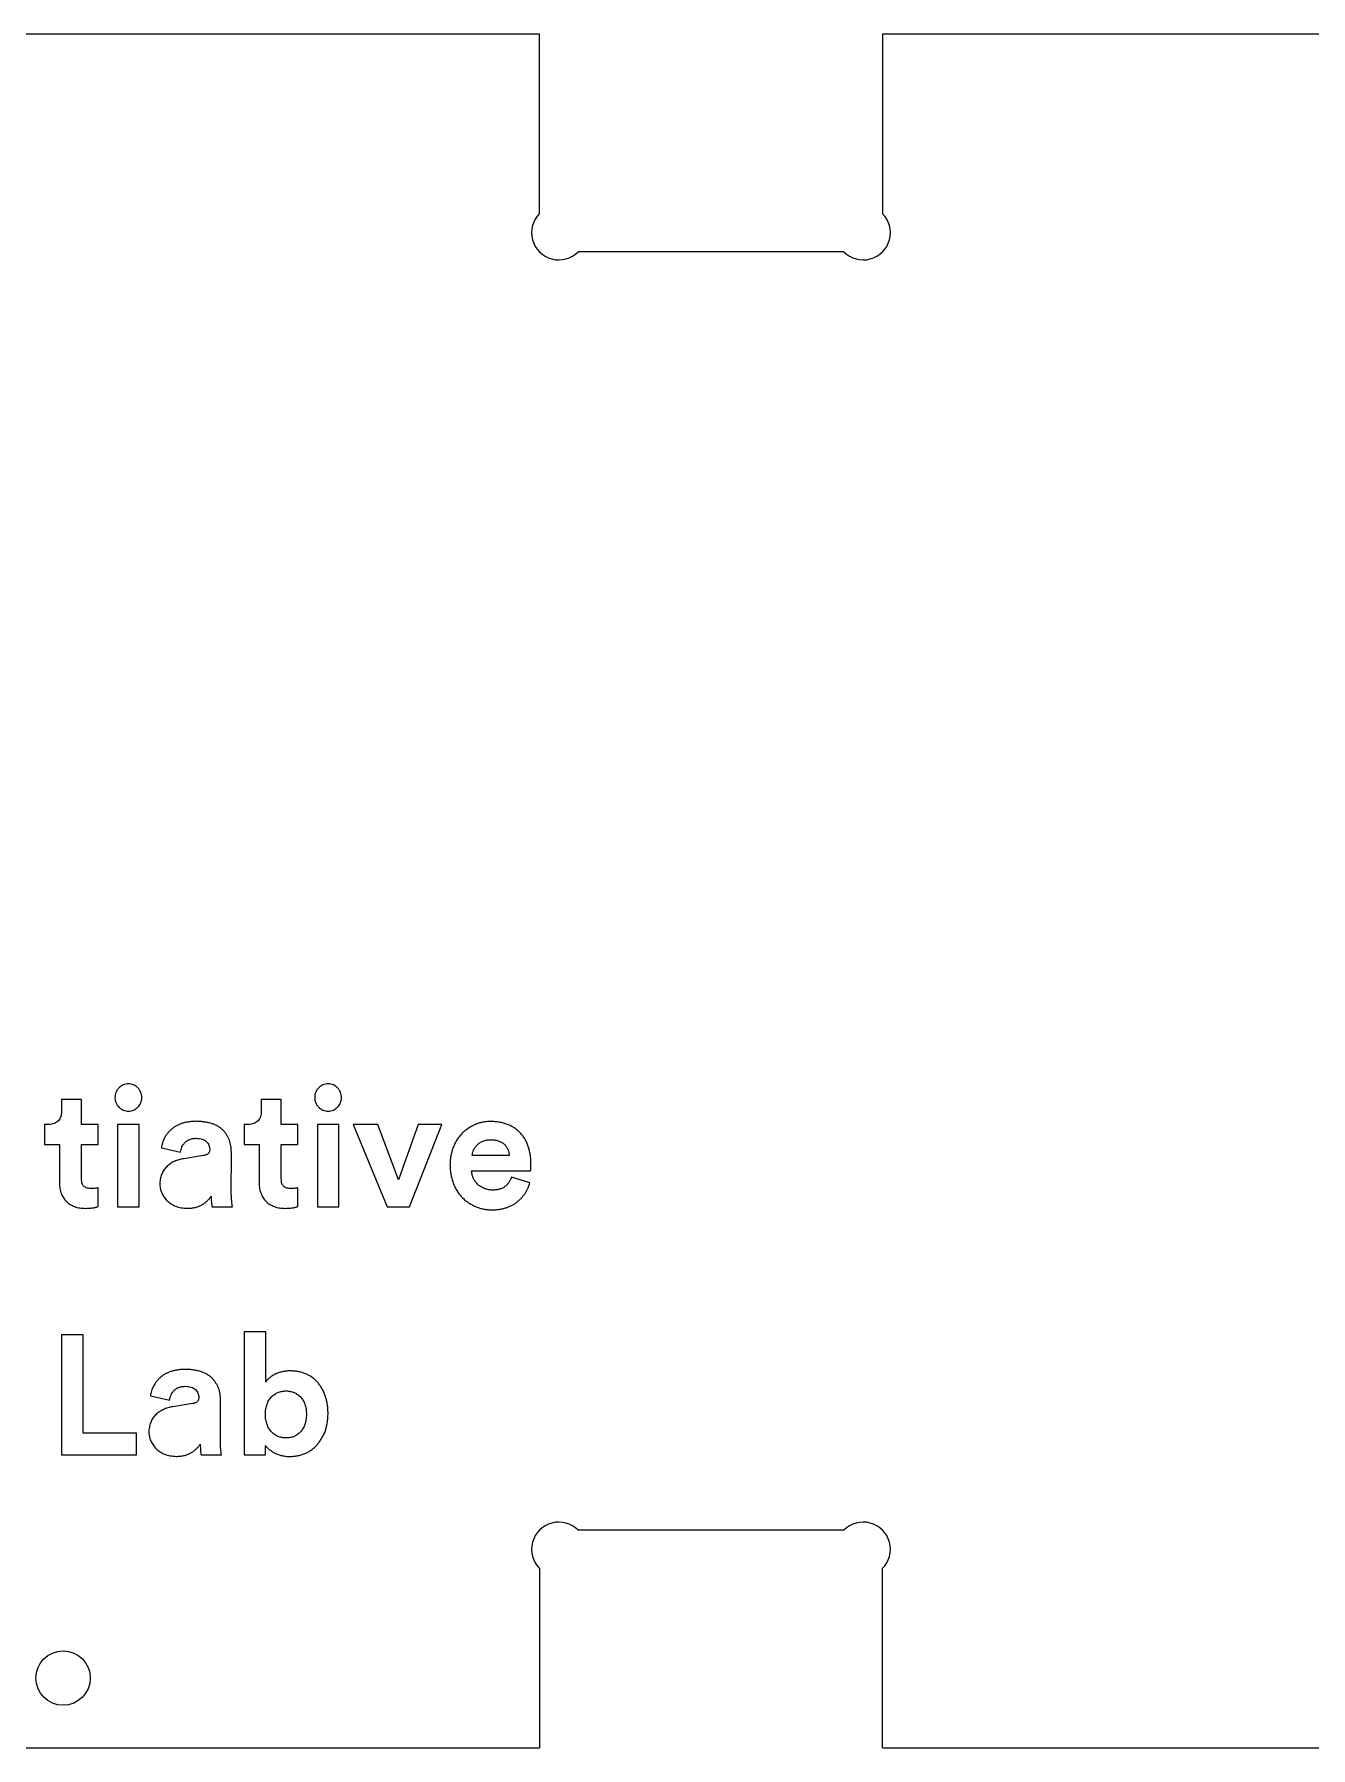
# Model space of a CAD drawing. Header units: inches. Extents: x 0 to 11.8, y 0 to 2.
# Drawn here: x 1.388 to 2.854, y 0 to 1.969 of the extents above; entities that cross this region are included whole.
import ezdxf

# ---------------------------------------------------------------- set-up
doc = ezdxf.new("R2010")
doc.units = ezdxf.units.IN
doc.header["$MEASUREMENT"] = 0

msp = doc.modelspace()

# ---------------------------------------------------------------- linework, layer by layer
at = {"color": 7, "linetype": 'Continuous', "lineweight": 25}
for p, q in [((1.9685, 1.9685), (0.25, 1.9685)), ((1.9685, 1.7627), (1.9685, 1.9685)), ((5.7087, 1.9685), (2.3622, 1.9685)), ((2.3622, 1.9685), (2.3622, 1.7627)), ((2.318, 1.7185), (2.0127, 1.7185)), ((1.4192, 0.7448), (1.4192, 0.7313)), ((1.4423, 0.7448), (1.4192, 0.7448)), ((1.4423, 0.716), (1.4423, 0.7448)), ((1.4806, 0.7468), (1.4806, 0.7468)), ((1.6486, 0.7448), (1.6486, 0.7313)), ((1.6717, 0.7448), (1.6486, 0.7448)), ((1.6717, 0.716), (1.6717, 0.7448)), ((1.7101, 0.7468), (1.7101, 0.7468)), ((1.4045, 0.716), (1.3997, 0.716)), ((1.3997, 0.716), (1.3997, 0.6931)), ((1.4615, 0.716), (1.4423, 0.716)), ((1.4615, 0.6931), (1.4615, 0.716)), ((1.5086, 0.7161), (1.4837, 0.7161)), ((1.4837, 0.7161), (1.4837, 0.6213)), ((1.5086, 0.6213), (1.5086, 0.7161)), ((1.6339, 0.716), (1.6291, 0.716)), ((1.6291, 0.716), (1.6291, 0.6931)), ((1.6909, 0.716), (1.6717, 0.716)), ((1.6909, 0.6931), (1.6909, 0.716)), ((1.738, 0.7161), (1.7132, 0.7161)), ((1.7132, 0.7161), (1.7132, 0.6213)), ((1.738, 0.6213), (1.738, 0.7161)), ((1.7827, 0.7161), (1.7544, 0.7161)), ((1.7544, 0.7161), (1.7933, 0.6213)), ((1.8063, 0.6525), (1.7827, 0.7161)), ((1.829, 0.7161), (1.8063, 0.6525)), ((1.8191, 0.6213), (1.8561, 0.7161)), ((1.8561, 0.7161), (1.829, 0.7161)), ((1.3997, 0.6931), (1.4169, 0.6931)), ((1.4169, 0.6931), (1.4169, 0.649)), ((1.4423, 0.6534), (1.4423, 0.6931)), ((1.4423, 0.6931), (1.4615, 0.6931)), ((1.534, 0.6892), (1.5561, 0.6842)), ((1.6291, 0.6931), (1.6463, 0.6931)), ((1.6463, 0.6931), (1.6463, 0.649)), ((1.6717, 0.6534), (1.6717, 0.6931)), ((1.6717, 0.6931), (1.6909, 0.6931)), ((1.5825, 0.6803), (1.5597, 0.6767)), ((1.6143, 0.6358), (1.6144, 0.6842)), ((1.9336, 0.6802), (1.891, 0.6802)), ((1.8904, 0.6626), (1.9581, 0.6626)), ((1.9572, 0.6488), (1.9361, 0.6553)), ((1.4614, 0.622), (1.4615, 0.6433)), ((1.6909, 0.622), (1.6909, 0.6433)), ((1.4837, 0.6213), (1.5086, 0.6213)), ((1.5922, 0.6215), (1.6155, 0.6215)), ((1.7132, 0.6213), (1.738, 0.6213)), ((1.7933, 0.6213), (1.8191, 0.6213)), ((1.4441, 0.4742), (1.4192, 0.4742)), ((1.4192, 0.4742), (1.4192, 0.3364)), ((1.4441, 0.3613), (1.4441, 0.4742)), ((1.6538, 0.4778), (1.6289, 0.4778)), ((1.6289, 0.4778), (1.6289, 0.3364)), ((1.6538, 0.42), (1.6538, 0.4778)), ((1.5214, 0.4042), (1.5435, 0.3992)), ((1.5699, 0.3954), (1.5471, 0.3918)), ((1.6018, 0.3508), (1.6018, 0.3992)), ((1.7006, 0.383), (1.7006, 0.383)), ((1.5053, 0.3613), (1.4441, 0.3613)), ((1.5053, 0.3364), (1.5053, 0.3613)), ((1.4192, 0.3364), (1.5053, 0.3364)), ((1.5796, 0.3365), (1.603, 0.3365)), ((1.6289, 0.3364), (1.6534, 0.3364)), ((1.6534, 0.3364), (1.6534, 0.3473)), ((2.318, 0.25), (2.0127, 0.25)), ((1.9685, 0.2058), (1.9685, 0)), ((2.3622, 0), (2.3622, 0.2058)), ((1.1811, 0), (1.9685, 0)), ((2.3622, 0), (5.7087, 0))]:
    msp.add_line(p, q, dxfattribs=at)
msp.add_circle((1.4211, 0.08), 0.0312, dxfattribs=at)
for centre, start, end in [((1.9905, 1.7405), 134.7488, 315.2512), ((2.3402, 1.7405), 224.7488, 45.2512), ((1.9905, 0.228), 44.7488, 225.2512), ((2.3402, 0.228), 314.7488, 135.2512)]:
    msp.add_arc(centre, 0.0312, start, end, dxfattribs=at)
for points, knots in [([(1.4961, 0.7627), (1.495, 0.7626), (1.493, 0.7625), (1.4901, 0.7615), (1.4874, 0.7601), (1.4851, 0.7581), (1.4832, 0.7557), (1.4818, 0.753), (1.4808, 0.75), (1.4807, 0.7479), (1.4806, 0.7468)], [0, 0, 0, 0, 0.127529, 0.248549, 0.369704, 0.493727, 0.618782, 0.741408, 0.866791, 1, 1, 1, 1]), ([(1.5115, 0.7468), (1.5114, 0.7479), (1.5113, 0.75), (1.5104, 0.753), (1.509, 0.7557), (1.5071, 0.7581), (1.5048, 0.7601), (1.5021, 0.7615), (1.4992, 0.7625), (1.4971, 0.7626), (1.4961, 0.7627)], [0, 0, 0, 0, 0.132931, 0.257408, 0.379779, 0.503858, 0.627623, 0.747527, 0.87047, 1, 1, 1, 1]), ([(1.7255, 0.7627), (1.7245, 0.7626), (1.7224, 0.7625), (1.7195, 0.7615), (1.7169, 0.7601), (1.7146, 0.7581), (1.7126, 0.7557), (1.7112, 0.753), (1.7103, 0.75), (1.7101, 0.7479), (1.7101, 0.7468)], [0, 0, 0, 0, 0.127529, 0.248549, 0.369704, 0.493727, 0.618782, 0.741408, 0.866791, 1, 1, 1, 1]), ([(1.7409, 0.7468), (1.7409, 0.7479), (1.7407, 0.75), (1.7399, 0.753), (1.7384, 0.7557), (1.7365, 0.7581), (1.7342, 0.7601), (1.7316, 0.7615), (1.7286, 0.7625), (1.7266, 0.7626), (1.7255, 0.7627)], [0, 0, 0, 0, 0.132931, 0.257408, 0.379779, 0.503858, 0.627623, 0.747527, 0.87047, 1, 1, 1, 1]), ([(1.4192, 0.7313), (1.4192, 0.7302), (1.4191, 0.7282), (1.4184, 0.7252), (1.4173, 0.7226), (1.4157, 0.7203), (1.4136, 0.7184), (1.411, 0.717), (1.4079, 0.7161), (1.4057, 0.716), (1.4045, 0.716)], [0, 0, 0, 0, 0.132538, 0.254408, 0.371335, 0.48611, 0.6016, 0.721515, 0.852477, 1, 1, 1, 1]), ([(1.4806, 0.7468), (1.4807, 0.7458), (1.4808, 0.7437), (1.4818, 0.7409), (1.4832, 0.7382), (1.4851, 0.7359), (1.4875, 0.7339), (1.4901, 0.7325), (1.493, 0.7316), (1.495, 0.7314), (1.4961, 0.7314)], [0, 0, 0, 0, 0.130314, 0.253025, 0.37532, 0.500332, 0.625345, 0.748193, 0.870559, 1, 1, 1, 1]), ([(1.4961, 0.7314), (1.4971, 0.7314), (1.4992, 0.7316), (1.5021, 0.7325), (1.5048, 0.734), (1.5071, 0.7359), (1.509, 0.7382), (1.5104, 0.7408), (1.5113, 0.7438), (1.5114, 0.7458), (1.5115, 0.7468)], [0, 0, 0, 0, 0.131599, 0.256047, 0.377749, 0.502626, 0.626767, 0.748929, 0.870829, 1, 1, 1, 1]), ([(1.6486, 0.7313), (1.6486, 0.7302), (1.6485, 0.7282), (1.6479, 0.7252), (1.6467, 0.7226), (1.6451, 0.7203), (1.6431, 0.7184), (1.6404, 0.717), (1.6373, 0.7161), (1.6351, 0.716), (1.6339, 0.716)], [0, 0, 0, 0, 0.132538, 0.254408, 0.371335, 0.48611, 0.6016, 0.721515, 0.852477, 1, 1, 1, 1]), ([(1.7101, 0.7468), (1.7101, 0.7458), (1.7103, 0.7437), (1.7112, 0.7409), (1.7126, 0.7382), (1.7146, 0.7359), (1.7169, 0.7339), (1.7195, 0.7325), (1.7224, 0.7316), (1.7245, 0.7314), (1.7255, 0.7314)], [0, 0, 0, 0, 0.130314, 0.253025, 0.37532, 0.500332, 0.625345, 0.748193, 0.870559, 1, 1, 1, 1]), ([(1.7255, 0.7314), (1.7266, 0.7314), (1.7286, 0.7316), (1.7316, 0.7325), (1.7342, 0.734), (1.7365, 0.7359), (1.7384, 0.7382), (1.7398, 0.7408), (1.7407, 0.7438), (1.7409, 0.7458), (1.7409, 0.7468)], [0, 0, 0, 0, 0.131599, 0.256047, 0.377749, 0.502626, 0.626767, 0.748929, 0.870829, 1, 1, 1, 1]), ([(1.5736, 0.7197), (1.5721, 0.7196), (1.5692, 0.7195), (1.5649, 0.7189), (1.5609, 0.7182), (1.5572, 0.7171), (1.5537, 0.7158), (1.5506, 0.7141), (1.5476, 0.7123), (1.545, 0.7101), (1.5427, 0.7078), (1.5406, 0.7054), (1.5388, 0.7029), (1.5373, 0.7003), (1.5361, 0.6976), (1.5351, 0.6949), (1.5343, 0.6921), (1.5341, 0.6901), (1.534, 0.6892)], [0, 0, 0, 0, 0.082636, 0.160148, 0.234363, 0.304323, 0.371569, 0.435575, 0.498584, 0.560078, 0.620222, 0.677675, 0.733507, 0.787662, 0.840984, 0.893985, 0.946483, 1, 1, 1, 1]), ([(1.6144, 0.6842), (1.6143, 0.6854), (1.6143, 0.6878), (1.6139, 0.6913), (1.6132, 0.6947), (1.6122, 0.6979), (1.6109, 0.701), (1.6093, 0.7039), (1.6073, 0.7066), (1.6051, 0.7093), (1.6025, 0.7116), (1.5996, 0.7137), (1.5962, 0.7155), (1.5924, 0.717), (1.5883, 0.7181), (1.5837, 0.7189), (1.5788, 0.7195), (1.5754, 0.7196), (1.5736, 0.7197)], [0, 0, 0, 0, 0.059519, 0.117307, 0.173181, 0.228111, 0.282218, 0.335879, 0.390512, 0.446135, 0.502922, 0.561477, 0.623257, 0.688351, 0.758355, 0.833007, 0.91375, 1, 1, 1, 1]), ([(1.9119, 0.7195), (1.9104, 0.7194), (1.9073, 0.7193), (1.9028, 0.7186), (1.8985, 0.7175), (1.8944, 0.716), (1.8904, 0.7141), (1.8866, 0.7117), (1.8829, 0.709), (1.8795, 0.7059), (1.8763, 0.7024), (1.8736, 0.6986), (1.8712, 0.6946), (1.8693, 0.6901), (1.8677, 0.6855), (1.8665, 0.6805), (1.8658, 0.6752), (1.8656, 0.6716), (1.8655, 0.6697)], [0, 0, 0, 0, 0.0614866, 0.1209398, 0.1796759, 0.2375775, 0.2957887, 0.3543814, 0.4140561, 0.4755616, 0.5375894, 0.5992681, 0.6614115, 0.7244797, 0.7896038, 0.8567789, 0.9266356, 1, 1, 1, 1]), ([(1.9585, 0.6705), (1.9584, 0.6724), (1.9584, 0.676), (1.9578, 0.6812), (1.9568, 0.6862), (1.9554, 0.6909), (1.9537, 0.6952), (1.9516, 0.6993), (1.9491, 0.703), (1.9463, 0.7064), (1.9431, 0.7094), (1.9395, 0.7121), (1.9357, 0.7143), (1.9316, 0.7162), (1.9271, 0.7176), (1.9223, 0.7187), (1.9172, 0.7193), (1.9137, 0.7194), (1.9119, 0.7195)], [0, 0, 0, 0, 0.072853, 0.141688, 0.207689, 0.270549, 0.331616, 0.390683, 0.448716, 0.506606, 0.56405, 0.621482, 0.6792, 0.738144, 0.799225, 0.862946, 0.929689, 1, 1, 1, 1]), ([(1.5561, 0.6842), (1.5562, 0.6852), (1.5565, 0.6873), (1.5575, 0.6903), (1.5591, 0.693), (1.561, 0.6955), (1.5635, 0.6975), (1.5665, 0.699), (1.57, 0.6999), (1.5725, 0.7001), (1.5738, 0.7002)], [0, 0, 0, 0, 0.12164, 0.240406, 0.355483, 0.474273, 0.594551, 0.719918, 0.852318, 1, 1, 1, 1]), ([(1.5738, 0.7002), (1.575, 0.7001), (1.5774, 0.7), (1.5806, 0.6993), (1.5834, 0.6981), (1.5856, 0.6965), (1.5874, 0.6945), (1.5886, 0.6923), (1.5894, 0.6899), (1.5894, 0.6882), (1.5895, 0.6873)], [0, 0, 0, 0, 0.162779, 0.307758, 0.436607, 0.5554, 0.668648, 0.777095, 0.88522, 1, 1, 1, 1]), ([(1.891, 0.6802), (1.8911, 0.6813), (1.8914, 0.6835), (1.8926, 0.6868), (1.8944, 0.6898), (1.8964, 0.6922), (1.8983, 0.6939), (1.8998, 0.6951), (1.9016, 0.6961), (1.9034, 0.6969), (1.9055, 0.6976), (1.9076, 0.6981), (1.9099, 0.6984), (1.9115, 0.6985), (1.9123, 0.6985)], [0, 0, 0, 0, 0.107726, 0.216489, 0.330075, 0.450904, 0.513654, 0.576989, 0.640621, 0.707041, 0.774567, 0.846114, 0.921097, 1, 1, 1, 1]), ([(1.9123, 0.6985), (1.9132, 0.6985), (1.9149, 0.6984), (1.9174, 0.6981), (1.9197, 0.6976), (1.9218, 0.697), (1.9237, 0.6962), (1.9254, 0.6953), (1.927, 0.6942), (1.9288, 0.6925), (1.9307, 0.6901), (1.9323, 0.687), (1.9334, 0.6837), (1.9335, 0.6814), (1.9336, 0.6802)], [0, 0, 0, 0, 0.0845939, 0.1634553, 0.2370524, 0.3065548, 0.3731107, 0.4352107, 0.4951663, 0.5549303, 0.6695033, 0.7792973, 0.888151, 1, 1, 1, 1]), ([(1.5597, 0.6767), (1.5587, 0.6766), (1.5568, 0.6762), (1.554, 0.6755), (1.5514, 0.6746), (1.5489, 0.6736), (1.5465, 0.6723), (1.5442, 0.6709), (1.5421, 0.6693), (1.5401, 0.6675), (1.5383, 0.6656), (1.5367, 0.6634), (1.5353, 0.6611), (1.5342, 0.6586), (1.5333, 0.6559), (1.5327, 0.6531), (1.5323, 0.6503), (1.5322, 0.6486), (1.5322, 0.6478)], [0, 0, 0, 0, 0.0659853, 0.1295292, 0.1915624, 0.2527893, 0.3130659, 0.372191, 0.43173, 0.4912194, 0.5506295, 0.6097945, 0.6702013, 0.7311001, 0.7939261, 0.8594571, 0.9277932, 0.9785737, 0.9785737, 0.9785737, 0.9785737]), ([(1.5895, 0.6873), (1.5895, 0.6869), (1.5895, 0.6861), (1.5892, 0.6849), (1.5887, 0.6838), (1.588, 0.6828), (1.587, 0.6819), (1.5858, 0.6812), (1.5842, 0.6807), (1.5831, 0.6804), (1.5825, 0.6803)], [0, 0, 0, 0, 0.112389, 0.222554, 0.328778, 0.439179, 0.556583, 0.683501, 0.832832, 1, 1, 1, 1]), ([(1.8655, 0.6697), (1.8656, 0.6678), (1.8658, 0.6639), (1.8666, 0.6582), (1.8677, 0.6529), (1.8694, 0.648), (1.8714, 0.6433), (1.8739, 0.6391), (1.8767, 0.6351), (1.88, 0.6316), (1.8836, 0.6284), (1.8874, 0.6256), (1.8914, 0.6233), (1.8956, 0.6214), (1.9, 0.6198), (1.9045, 0.6188), (1.9093, 0.6181), (1.9126, 0.618), (1.9142, 0.6179)], [0, 0, 0, 0, 0.075045, 0.146414, 0.214158, 0.27966, 0.342648, 0.40411, 0.465025, 0.525751, 0.58603, 0.644696, 0.702716, 0.760634, 0.818356, 0.877297, 0.937674, 1, 1, 1, 1]), ([(1.9581, 0.6626), (1.9581, 0.6627), (1.9582, 0.663), (1.9582, 0.6635), (1.9582, 0.6643), (1.9584, 0.6658), (1.9585, 0.6679), (1.9585, 0.6696), (1.9585, 0.6705)], [0, 0, 0, 0, 0.037185, 0.111506, 0.21074, 0.345491, 0.657079, 1, 1, 1, 1]), ([(1.4535, 0.6425), (1.4526, 0.6425), (1.451, 0.6425), (1.4487, 0.6429), (1.4467, 0.6437), (1.445, 0.6448), (1.4438, 0.6463), (1.4429, 0.6483), (1.4424, 0.6507), (1.4423, 0.6525), (1.4423, 0.6534)], [0, 0, 0, 0, 0.143301, 0.268896, 0.382961, 0.488421, 0.594465, 0.710159, 0.844242, 1, 1, 1, 1]), ([(1.6829, 0.6425), (1.6821, 0.6425), (1.6804, 0.6425), (1.6781, 0.6429), (1.6762, 0.6437), (1.6745, 0.6448), (1.6732, 0.6463), (1.6723, 0.6483), (1.6718, 0.6507), (1.6718, 0.6525), (1.6717, 0.6534)], [0, 0, 0, 0, 0.143301, 0.268896, 0.382961, 0.488421, 0.594465, 0.710159, 0.844242, 1, 1, 1, 1]), ([(1.9144, 0.6406), (1.9136, 0.6407), (1.912, 0.6407), (1.9097, 0.641), (1.9075, 0.6416), (1.9054, 0.6422), (1.9033, 0.6431), (1.9014, 0.6442), (1.8995, 0.6454), (1.8978, 0.6468), (1.8962, 0.6484), (1.8948, 0.6501), (1.8936, 0.6519), (1.8925, 0.6538), (1.8917, 0.6558), (1.8911, 0.658), (1.8906, 0.6602), (1.8905, 0.6618), (1.8904, 0.6626)], [0, 0, 0, 0, 0.067061, 0.132238, 0.195312, 0.257355, 0.319094, 0.380415, 0.441518, 0.503521, 0.565725, 0.626525, 0.686547, 0.746811, 0.807235, 0.869794, 0.933461, 1, 1, 1, 1]), ([(1.9361, 0.6553), (1.9357, 0.6543), (1.9349, 0.6522), (1.9332, 0.6493), (1.9311, 0.6468), (1.9287, 0.6446), (1.9258, 0.6428), (1.9224, 0.6416), (1.9186, 0.6408), (1.9159, 0.6407), (1.9144, 0.6406)], [0, 0, 0, 0, 0.121318, 0.237198, 0.351577, 0.467021, 0.586149, 0.711638, 0.848637, 1, 1, 1, 1]), ([(1.4169, 0.649), (1.4169, 0.6479), (1.417, 0.6457), (1.4174, 0.6425), (1.418, 0.6395), (1.4189, 0.6367), (1.42, 0.6341), (1.4214, 0.6317), (1.4231, 0.6294), (1.4249, 0.6274), (1.427, 0.6256), (1.4293, 0.624), (1.4318, 0.6227), (1.4344, 0.6216), (1.4373, 0.6207), (1.4403, 0.6201), (1.4436, 0.6197), (1.4458, 0.6197), (1.4469, 0.6196)], [0, 0, 0, 0, 0.071691, 0.138742, 0.20319, 0.264458, 0.324074, 0.382361, 0.440073, 0.49759, 0.55559, 0.614063, 0.672293, 0.732766, 0.794981, 0.860462, 0.928097, 1, 1, 1, 1]), ([(1.4615, 0.6433), (1.461, 0.6432), (1.4599, 0.6429), (1.458, 0.6427), (1.4558, 0.6425), (1.4543, 0.6425), (1.4535, 0.6425)], [0, 0, 0, 0, 0.175974, 0.422555, 0.706331, 1, 1, 1, 1]), ([(1.5322, 0.6478), (1.5322, 0.647), (1.5322, 0.6454), (1.5327, 0.6428), (1.5333, 0.6401), (1.5343, 0.6376), (1.5354, 0.6351), (1.5369, 0.6328), (1.5386, 0.6305), (1.5405, 0.6284), (1.5427, 0.6264), (1.5451, 0.6247), (1.5477, 0.6232), (1.5505, 0.622), (1.5536, 0.621), (1.5568, 0.6203), (1.5602, 0.6198), (1.5626, 0.6197), (1.5638, 0.6197)], [0.0121103, 0.0121103, 0.0121103, 0.0121103, 0.0604373, 0.1186522, 0.1756188, 0.2324581, 0.2891851, 0.3471953, 0.4059144, 0.4665857, 0.528126, 0.5899039, 0.6524694, 0.7166211, 0.7825462, 0.8517775, 0.9241069, 1, 1, 1, 1]), ([(1.5638, 0.6197), (1.5654, 0.6197), (1.5686, 0.6199), (1.5731, 0.6207), (1.5773, 0.622), (1.5809, 0.6238), (1.5841, 0.626), (1.5869, 0.6283), (1.5893, 0.6309), (1.5906, 0.6329), (1.5912, 0.6338)], [0, 0, 0, 0, 0.1541025, 0.2955071, 0.4276463, 0.5527337, 0.6717472, 0.7845268, 0.8939688, 1, 1, 1, 1]), ([(1.5912, 0.6338), (1.5912, 0.6326), (1.5912, 0.6302), (1.5914, 0.6268), (1.5917, 0.6239), (1.592, 0.6222), (1.5922, 0.6215)], [0, 0, 0, 0, 0.298667, 0.577389, 0.818488, 1, 1, 1, 1]), ([(1.6155, 0.6215), (1.6154, 0.6224), (1.615, 0.6246), (1.6147, 0.6281), (1.6144, 0.6319), (1.6144, 0.6345), (1.6143, 0.6358)], [0, 0, 0, 0, 0.201396, 0.458582, 0.734394, 1, 1, 1, 1]), ([(1.6463, 0.649), (1.6464, 0.6479), (1.6464, 0.6457), (1.6468, 0.6425), (1.6475, 0.6395), (1.6484, 0.6367), (1.6495, 0.6341), (1.6509, 0.6317), (1.6525, 0.6294), (1.6544, 0.6274), (1.6564, 0.6256), (1.6587, 0.624), (1.6612, 0.6227), (1.6639, 0.6216), (1.6667, 0.6207), (1.6698, 0.6201), (1.673, 0.6197), (1.6752, 0.6197), (1.6763, 0.6196)], [0, 0, 0, 0, 0.071691, 0.138742, 0.20319, 0.264458, 0.324074, 0.382361, 0.440073, 0.49759, 0.55559, 0.614063, 0.672293, 0.732766, 0.794981, 0.860462, 0.928097, 1, 1, 1, 1]), ([(1.6909, 0.6433), (1.6904, 0.6432), (1.6893, 0.6429), (1.6875, 0.6427), (1.6853, 0.6425), (1.6837, 0.6425), (1.6829, 0.6425)], [0, 0, 0, 0, 0.175974, 0.422555, 0.706331, 1, 1, 1, 1]), ([(1.9142, 0.6179), (1.9157, 0.618), (1.9185, 0.6181), (1.9226, 0.6185), (1.9264, 0.6193), (1.9301, 0.6203), (1.9336, 0.6216), (1.9369, 0.6231), (1.9399, 0.6249), (1.9427, 0.627), (1.9453, 0.6293), (1.9477, 0.6317), (1.9499, 0.6342), (1.9518, 0.6369), (1.9535, 0.6397), (1.9549, 0.6426), (1.9562, 0.6457), (1.9569, 0.6478), (1.9572, 0.6488)], [0, 0, 0, 0, 0.075223, 0.147391, 0.216431, 0.283134, 0.34744, 0.410472, 0.472361, 0.533836, 0.594388, 0.653756, 0.71191, 0.769271, 0.826784, 0.883873, 0.941771, 1, 1, 1, 1]), ([(1.4469, 0.6196), (1.4478, 0.6197), (1.4495, 0.6198), (1.4519, 0.6199), (1.4541, 0.6202), (1.4561, 0.6204), (1.4578, 0.6207), (1.4592, 0.6211), (1.4604, 0.6215), (1.4611, 0.6218), (1.4614, 0.622)], [0, 0, 0, 0, 0.181706, 0.344659, 0.492868, 0.626272, 0.741574, 0.84289, 0.928972, 1, 1, 1, 1]), ([(1.6763, 0.6196), (1.6772, 0.6197), (1.6789, 0.6198), (1.6814, 0.6199), (1.6836, 0.6202), (1.6855, 0.6204), (1.6872, 0.6207), (1.6887, 0.6211), (1.6899, 0.6215), (1.6906, 0.6218), (1.6909, 0.622)], [0, 0, 0, 0, 0.181706, 0.344659, 0.492868, 0.626272, 0.741574, 0.84289, 0.928972, 1, 1, 1, 1]), ([(1.5611, 0.4347), (1.5596, 0.4347), (1.5566, 0.4345), (1.5524, 0.434), (1.5484, 0.4332), (1.5446, 0.4322), (1.5412, 0.4308), (1.538, 0.4292), (1.5351, 0.4273), (1.5325, 0.4252), (1.5301, 0.4229), (1.5281, 0.4204), (1.5263, 0.4179), (1.5247, 0.4154), (1.5235, 0.4127), (1.5225, 0.41), (1.5218, 0.4071), (1.5216, 0.4052), (1.5214, 0.4042)], [0, 0, 0, 0, 0.082636, 0.160148, 0.234363, 0.304323, 0.371569, 0.435575, 0.498584, 0.560078, 0.620222, 0.677675, 0.733507, 0.787662, 0.840984, 0.893985, 0.946483, 1, 1, 1, 1]), ([(1.6018, 0.3992), (1.6018, 0.4004), (1.6018, 0.4028), (1.6014, 0.4064), (1.6007, 0.4098), (1.5997, 0.413), (1.5983, 0.416), (1.5967, 0.419), (1.5948, 0.4217), (1.5926, 0.4243), (1.59, 0.4267), (1.587, 0.4288), (1.5836, 0.4305), (1.5799, 0.432), (1.5757, 0.4331), (1.5712, 0.434), (1.5663, 0.4345), (1.5628, 0.4347), (1.5611, 0.4347)], [0, 0, 0, 0, 0.059519, 0.117307, 0.173181, 0.228111, 0.282218, 0.335879, 0.390512, 0.446135, 0.502922, 0.561477, 0.623257, 0.688351, 0.758355, 0.833007, 0.91375, 1, 1, 1, 1]), ([(1.5435, 0.3992), (1.5437, 0.4003), (1.5439, 0.4024), (1.545, 0.4054), (1.5465, 0.4081), (1.5485, 0.4105), (1.551, 0.4126), (1.554, 0.4141), (1.5575, 0.415), (1.56, 0.4151), (1.5613, 0.4152)], [0, 0, 0, 0, 0.12164, 0.2404063, 0.3554831, 0.474273, 0.5945513, 0.7199182, 0.8523179, 1, 1, 1, 1]), ([(1.5613, 0.4152), (1.5625, 0.4152), (1.5648, 0.4151), (1.5681, 0.4143), (1.5709, 0.4132), (1.5731, 0.4115), (1.5748, 0.4096), (1.576, 0.4074), (1.5768, 0.405), (1.5769, 0.4033), (1.5769, 0.4024)], [0, 0, 0, 0, 0.162779, 0.307758, 0.436607, 0.5554, 0.668648, 0.777095, 0.88522, 1, 1, 1, 1]), ([(1.6825, 0.4329), (1.6808, 0.4329), (1.6775, 0.4327), (1.6727, 0.432), (1.6684, 0.4307), (1.6645, 0.4291), (1.6611, 0.4271), (1.6581, 0.425), (1.6556, 0.4226), (1.6544, 0.4208), (1.6538, 0.42)], [0, 0, 0, 0, 0.156787, 0.302306, 0.43928, 0.56842, 0.689878, 0.801234, 0.904044, 1, 1, 1, 1]), ([(1.7255, 0.384), (1.7254, 0.3858), (1.7253, 0.3891), (1.7248, 0.3941), (1.7239, 0.3987), (1.7227, 0.4032), (1.7212, 0.4075), (1.7192, 0.4115), (1.717, 0.4153), (1.7144, 0.4188), (1.7115, 0.422), (1.7082, 0.4248), (1.7047, 0.4272), (1.7008, 0.4292), (1.6966, 0.4308), (1.6922, 0.432), (1.6874, 0.4327), (1.6842, 0.4328), (1.6825, 0.4329)], [0, 0, 0, 0, 0.070114, 0.137889, 0.202989, 0.266051, 0.32771, 0.388154, 0.448233, 0.508191, 0.567554, 0.6259, 0.684091, 0.743168, 0.803258, 0.86585, 0.931315, 1, 1, 1, 1]), ([(1.5769, 0.4024), (1.5769, 0.402), (1.5769, 0.4012), (1.5766, 0.4), (1.5761, 0.3989), (1.5755, 0.3979), (1.5745, 0.397), (1.5732, 0.3963), (1.5717, 0.3957), (1.5705, 0.3955), (1.5699, 0.3954)], [0, 0, 0, 0, 0.112389, 0.222554, 0.328778, 0.439179, 0.556583, 0.683501, 0.832832, 1, 1, 1, 1]), ([(1.6534, 0.383), (1.6534, 0.384), (1.6535, 0.3861), (1.6539, 0.3891), (1.6545, 0.3919), (1.6553, 0.3945), (1.6562, 0.3969), (1.6574, 0.3992), (1.6588, 0.4011), (1.6604, 0.403), (1.6621, 0.4046), (1.664, 0.406), (1.6659, 0.4072), (1.668, 0.4082), (1.6701, 0.4089), (1.6724, 0.4095), (1.6747, 0.4098), (1.6763, 0.4099), (1.6771, 0.4099)], [0, 0, 0, 0, 0.07938, 0.154329, 0.224701, 0.292236, 0.35654, 0.418753, 0.479137, 0.538795, 0.597831, 0.655406, 0.711575, 0.767868, 0.823951, 0.881126, 0.939441, 1, 1, 1, 1]), ([(1.6771, 0.4099), (1.6779, 0.4099), (1.6795, 0.4098), (1.6819, 0.4095), (1.6842, 0.4089), (1.6863, 0.4082), (1.6884, 0.4072), (1.6903, 0.406), (1.6921, 0.4046), (1.6938, 0.403), (1.6953, 0.4011), (1.6967, 0.3992), (1.6979, 0.3969), (1.6988, 0.3945), (1.6996, 0.3919), (1.7002, 0.3891), (1.7005, 0.3861), (1.7006, 0.384), (1.7006, 0.383)], [0, 0, 0, 0, 0.061364, 0.120472, 0.17775, 0.234589, 0.290356, 0.346626, 0.4032, 0.461834, 0.521147, 0.581241, 0.643241, 0.707661, 0.775119, 0.845475, 0.920478, 1, 1, 1, 1]), ([(1.5471, 0.3918), (1.5461, 0.3916), (1.5442, 0.3913), (1.5415, 0.3905), (1.5388, 0.3897), (1.5363, 0.3886), (1.5339, 0.3874), (1.5317, 0.386), (1.5295, 0.3844), (1.5275, 0.3826), (1.5257, 0.3807), (1.5241, 0.3785), (1.5227, 0.3762), (1.5217, 0.3737), (1.5208, 0.371), (1.5201, 0.3681), (1.5197, 0.3654), (1.5196, 0.3636), (1.5196, 0.3629)], [0, 0, 0, 0, 0.0659853, 0.1295292, 0.1915624, 0.2527893, 0.3130659, 0.372191, 0.43173, 0.4912194, 0.5506295, 0.6097945, 0.6702013, 0.7311001, 0.7939261, 0.8594571, 0.9277932, 0.9785737, 0.9785737, 0.9785737, 0.9785737]), ([(1.6771, 0.3559), (1.6763, 0.3559), (1.6747, 0.3559), (1.6723, 0.3563), (1.6701, 0.3569), (1.6679, 0.3576), (1.6659, 0.3586), (1.664, 0.3599), (1.6621, 0.3613), (1.6604, 0.3629), (1.6588, 0.3648), (1.6574, 0.3668), (1.6562, 0.3691), (1.6553, 0.3715), (1.6545, 0.3741), (1.6539, 0.3769), (1.6535, 0.3798), (1.6534, 0.3819), (1.6534, 0.383)], [0, 0, 0, 0, 0.060469, 0.118799, 0.176053, 0.232052, 0.288565, 0.345013, 0.402925, 0.462348, 0.522445, 0.583307, 0.646041, 0.710249, 0.777018, 0.847284, 0.921432, 1, 1, 1, 1]), ([(1.7006, 0.383), (1.7006, 0.3819), (1.7005, 0.3798), (1.7001, 0.3768), (1.6996, 0.374), (1.6988, 0.3714), (1.6979, 0.369), (1.6967, 0.3667), (1.6953, 0.3647), (1.6938, 0.3628), (1.6921, 0.3612), (1.6903, 0.3598), (1.6884, 0.3586), (1.6863, 0.3576), (1.6842, 0.3568), (1.6819, 0.3563), (1.6795, 0.3559), (1.6779, 0.3559), (1.6771, 0.3559)], [0, 0, 0, 0, 0.079887, 0.153963, 0.224778, 0.292023, 0.356239, 0.418662, 0.479138, 0.538795, 0.597245, 0.654071, 0.710162, 0.765753, 0.822647, 0.879908, 0.93883, 1, 1, 1, 1]), ([(1.6815, 0.3346), (1.6832, 0.3347), (1.6864, 0.3348), (1.6911, 0.3356), (1.6955, 0.3367), (1.6997, 0.3383), (1.7036, 0.3403), (1.7072, 0.3427), (1.7106, 0.3456), (1.7136, 0.3488), (1.7163, 0.3524), (1.7187, 0.3562), (1.7208, 0.3602), (1.7225, 0.3645), (1.7238, 0.3691), (1.7247, 0.3739), (1.7253, 0.3789), (1.7254, 0.3823), (1.7255, 0.384)], [0, 0, 0, 0, 0.066671, 0.130546, 0.192333, 0.251784, 0.310437, 0.369031, 0.427776, 0.487934, 0.54856, 0.609172, 0.670188, 0.7323, 0.795582, 0.861103, 0.929262, 1, 1, 1, 1]), ([(1.5196, 0.3629), (1.5196, 0.3621), (1.5197, 0.3604), (1.5201, 0.3578), (1.5208, 0.3552), (1.5217, 0.3526), (1.5229, 0.3502), (1.5244, 0.3478), (1.526, 0.3456), (1.528, 0.3435), (1.5302, 0.3415), (1.5326, 0.3397), (1.5352, 0.3383), (1.538, 0.337), (1.541, 0.3361), (1.5442, 0.3354), (1.5477, 0.3349), (1.55, 0.3348), (1.5512, 0.3347)], [0.0121103, 0.0121103, 0.0121103, 0.0121103, 0.0604373, 0.1186522, 0.1756188, 0.2324581, 0.2891851, 0.3471953, 0.4059144, 0.4665857, 0.528126, 0.5899039, 0.6524694, 0.7166211, 0.7825462, 0.8517775, 0.9241069, 1, 1, 1, 1]), ([(1.5512, 0.3347), (1.5529, 0.3348), (1.5561, 0.3349), (1.5606, 0.3358), (1.5647, 0.3371), (1.5683, 0.3389), (1.5715, 0.341), (1.5743, 0.3434), (1.5768, 0.346), (1.578, 0.3479), (1.5787, 0.3489)], [0, 0, 0, 0, 0.154103, 0.295507, 0.427646, 0.552734, 0.671747, 0.784527, 0.893969, 1, 1, 1, 1]), ([(1.5787, 0.3489), (1.5787, 0.3476), (1.5787, 0.3453), (1.5789, 0.3419), (1.5791, 0.339), (1.5795, 0.3373), (1.5796, 0.3365)], [0, 0, 0, 0, 0.298667, 0.577389, 0.818488, 1, 1, 1, 1]), ([(1.603, 0.3365), (1.6028, 0.3375), (1.6025, 0.3397), (1.6021, 0.3432), (1.6019, 0.347), (1.6018, 0.3496), (1.6018, 0.3508)], [0, 0, 0, 0, 0.201396, 0.458582, 0.734394, 1, 1, 1, 1]), ([(1.6534, 0.3473), (1.6541, 0.3464), (1.6555, 0.3447), (1.6581, 0.3423), (1.6611, 0.3402), (1.6645, 0.3383), (1.6682, 0.3367), (1.6724, 0.3355), (1.6768, 0.3348), (1.6799, 0.3346), (1.6815, 0.3346)], [0, 0, 0, 0, 0.10384, 0.212334, 0.3266, 0.448196, 0.576575, 0.709667, 0.850812, 1, 1, 1, 1])]:
    msp.add_open_spline(points, degree=3, knots=knots, dxfattribs=at)

doc.saveas('drawing.dxf')
